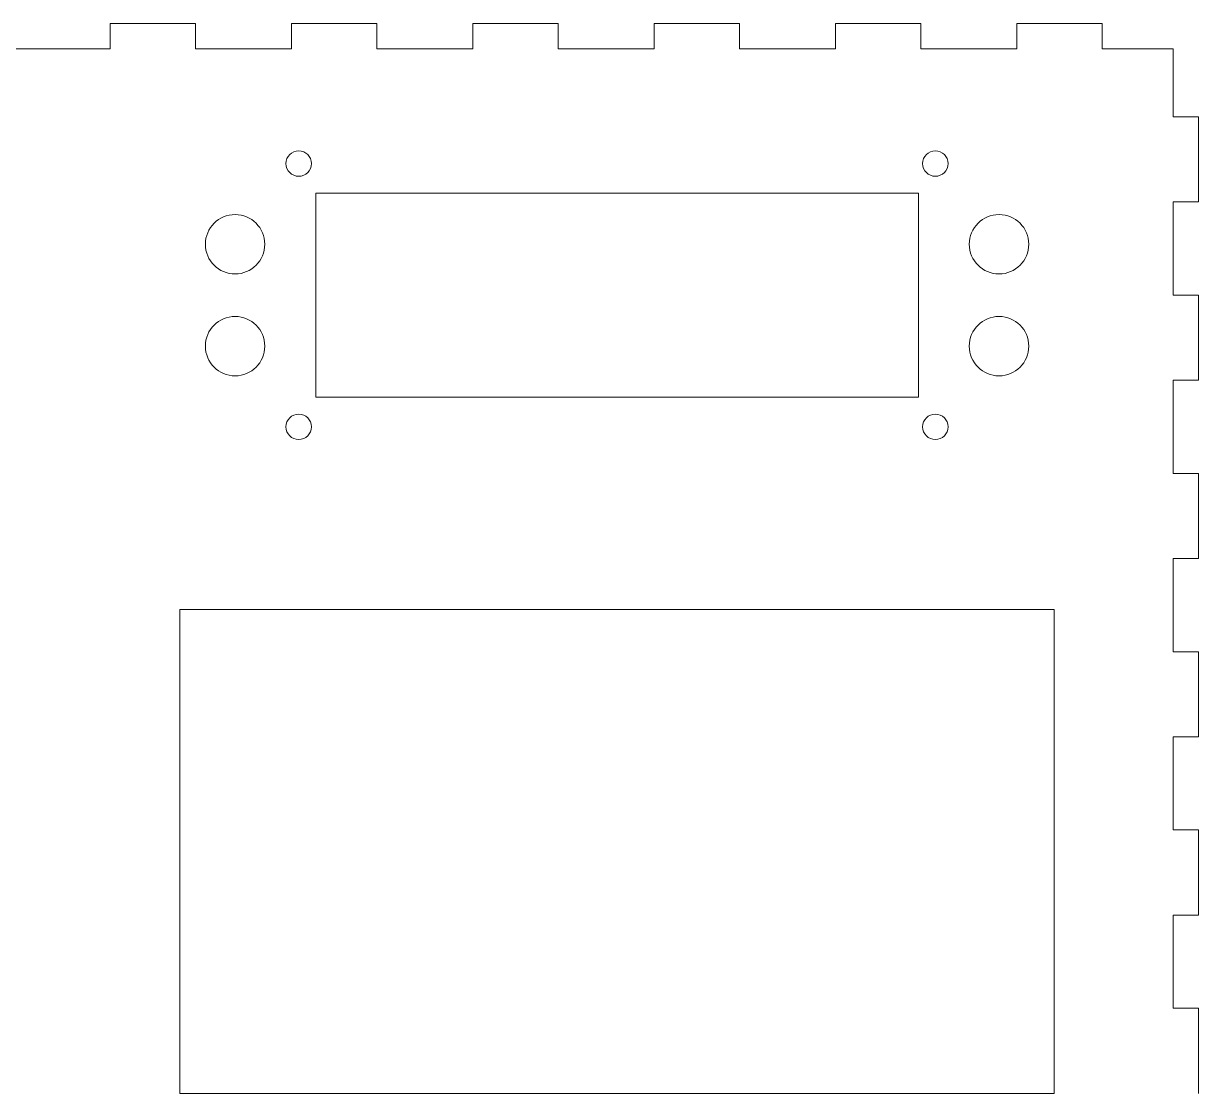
# Model space of a CAD drawing. Header units: millimetres. Extents: x 1 to 454, y 98 to 299.
# Drawn here: x 316 to 454.5, y 171.7 to 297.7 of the extents above; entities that cross this region are included whole.
import ezdxf

# ---------------------------------------------------------------- set-up
doc = ezdxf.new("R2010")
doc.units = ezdxf.units.MM
doc.layers.add('VISIBLE', color=7, linetype='Continuous', lineweight=0)

msp = doc.modelspace()

# ---------------------------------------------------------------- linework, layer by layer
at = {"layer": 'VISIBLE'}
for p, q in [((326.27, 297.74), (336.31, 297.74)), ((326.27, 294.74), (326.27, 297.74)), ((336.31, 297.74), (336.31, 294.74)), ((347.63, 297.74), (357.67, 297.74)), ((347.63, 294.74), (347.63, 297.74)), ((357.67, 297.74), (357.67, 294.74)), ((368.99, 297.74), (379.03, 297.74)), ((368.99, 294.74), (368.99, 297.74)), ((379.03, 297.74), (379.03, 294.74)), ((390.36, 297.74), (400.4, 297.74)), ((390.36, 294.74), (390.36, 297.74)), ((400.4, 297.74), (400.4, 294.74)), ((411.72, 297.74), (421.76, 297.74)), ((411.72, 294.74), (411.72, 297.74)), ((421.76, 297.74), (421.76, 294.74)), ((433.08, 294.74), (433.08, 297.74)), ((433.08, 297.74), (443.12, 297.74)), ((443.12, 297.74), (443.12, 294.74)), ((314.94, 294.74), (326.27, 294.74)), ((336.31, 294.74), (347.63, 294.74)), ((357.67, 294.74), (368.99, 294.74)), ((379.03, 294.74), (390.36, 294.74)), ((400.4, 294.74), (411.72, 294.74)), ((421.76, 294.74), (433.08, 294.74)), ((443.12, 294.74), (451.47, 294.74)), ((451.47, 294.74), (451.47, 286.76)), ((451.47, 286.76), (454.47, 286.76)), ((454.47, 286.76), (454.47, 276.72)), ((421.47, 277.74), (350.47, 277.74)), ((350.47, 277.74), (350.47, 253.74)), ((421.47, 253.74), (421.47, 277.74)), ((454.47, 276.72), (451.47, 276.72)), ((451.47, 276.72), (451.47, 265.76)), ((451.47, 265.76), (454.47, 265.76)), ((454.47, 265.76), (454.47, 255.72)), ((454.47, 255.72), (451.47, 255.72)), ((451.47, 255.72), (451.47, 244.76)), ((350.47, 253.74), (421.47, 253.74)), ((451.47, 244.76), (454.47, 244.76)), ((454.47, 244.76), (454.47, 234.72)), ((454.47, 234.72), (451.47, 234.72)), ((451.47, 234.72), (451.47, 223.76)), ((437.47, 228.74), (334.47, 228.74)), ((334.47, 228.74), (334.47, 171.74)), ((437.47, 171.74), (437.47, 228.74)), ((451.47, 223.76), (454.47, 223.76)), ((454.47, 223.76), (454.47, 213.72)), ((454.47, 213.72), (451.47, 213.72)), ((451.47, 213.72), (451.47, 202.76)), ((451.47, 202.76), (454.47, 202.76)), ((454.47, 202.76), (454.47, 192.72)), ((454.47, 192.72), (451.47, 192.72)), ((451.47, 192.72), (451.47, 181.76)), ((451.47, 181.76), (454.47, 181.76)), ((454.47, 181.76), (454.47, 171.72)), ((334.47, 171.74), (437.47, 171.74))]:
    msp.add_line(p, q, dxfattribs=at)
for centre, radius in [((348.47, 281.24), 1.5), ((423.47, 281.24), 1.5), ((340.97, 271.74), 3.5), ((430.97, 271.74), 3.5), ((340.97, 259.74), 3.5), ((430.97, 259.74), 3.5), ((348.47, 250.24), 1.5), ((423.47, 250.24), 1.5)]:
    msp.add_circle(centre, radius, dxfattribs=at)

doc.saveas('drawing.dxf')
